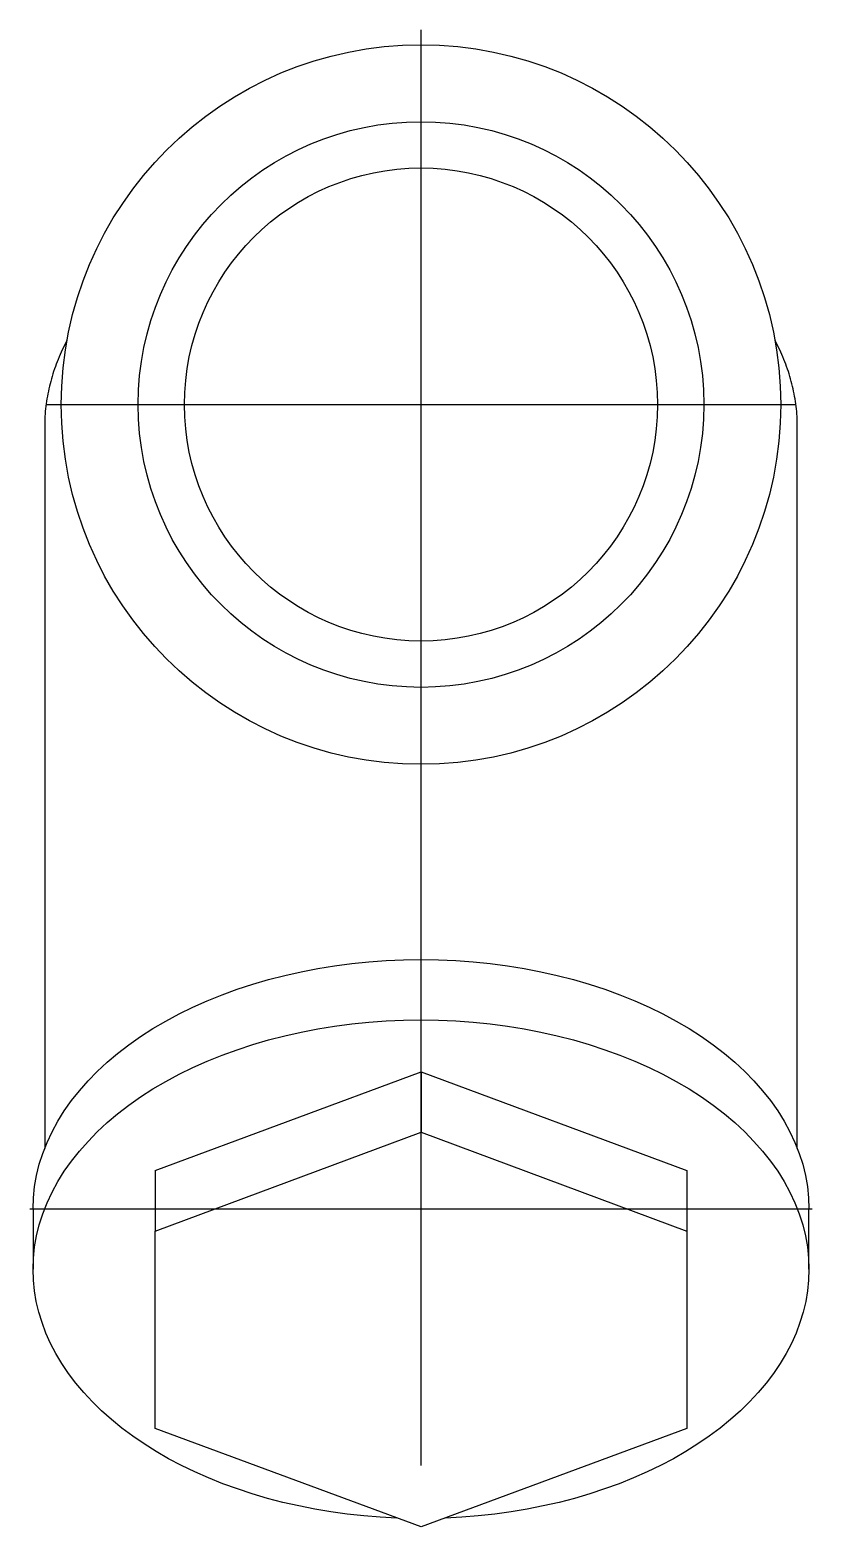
# Model space of a CAD drawing. Extents: x -3.1 to 3.1, y -9 to 3.
import ezdxf

# ---------------------------------------------------------------- set-up
doc = ezdxf.new("R2010")
doc.units = 0
doc.layers.get('0').update_dxf_attribs({"linetype": 'CONTINUOUS'})

msp = doc.modelspace()

# ---------------------------------------------------------------- linework, layer by layer
at = {"color": 0, "linetype": 'CONTINUOUS'}
for p, q in [((0, -8.478), (0, 2.993)), ((-2.839, 0.494), (-2.848, 0.475)), ((-2.829, 0.513), (-2.839, 0.494)), ((2.839, 0.494), (2.829, 0.513)), ((2.848, 0.475), (2.839, 0.494)), ((-2.9, 0.361), (-2.908, 0.342)), ((-2.892, 0.38), (-2.9, 0.361)), ((-2.884, 0.399), (-2.892, 0.38)), ((-2.875, 0.418), (-2.884, 0.399)), ((-2.867, 0.437), (-2.875, 0.418)), ((-2.858, 0.456), (-2.867, 0.437)), ((-2.848, 0.475), (-2.858, 0.456)), ((2.858, 0.456), (2.848, 0.475)), ((2.867, 0.437), (2.858, 0.456)), ((2.875, 0.418), (2.867, 0.437)), ((2.884, 0.399), (2.875, 0.418)), ((2.892, 0.38), (2.884, 0.399)), ((2.9, 0.361), (2.892, 0.38)), ((2.908, 0.342), (2.9, 0.361)), ((-2.942, 0.244), (-2.948, 0.225)), ((-2.936, 0.264), (-2.942, 0.244)), ((-2.929, 0.284), (-2.936, 0.264)), ((-2.922, 0.303), (-2.929, 0.284)), ((-2.915, 0.322), (-2.922, 0.303)), ((-2.908, 0.342), (-2.915, 0.322)), ((2.915, 0.322), (2.908, 0.342)), ((2.922, 0.303), (2.915, 0.322)), ((2.929, 0.283), (2.922, 0.303)), ((2.936, 0.264), (2.929, 0.283)), ((2.942, 0.244), (2.936, 0.264)), ((2.948, 0.225), (2.942, 0.244)), ((-2.974, 0.126), (-2.978, 0.106)), ((-2.969, 0.146), (-2.974, 0.126)), ((-2.964, 0.166), (-2.969, 0.146)), ((-2.959, 0.185), (-2.964, 0.166)), ((-2.954, 0.205), (-2.959, 0.185)), ((-2.948, 0.225), (-2.954, 0.205)), ((2.954, 0.205), (2.948, 0.225)), ((2.959, 0.185), (2.954, 0.205)), ((2.964, 0.165), (2.959, 0.185)), ((2.969, 0.145), (2.964, 0.165)), ((2.974, 0.126), (2.969, 0.145)), ((2.978, 0.106), (2.974, 0.126)), ((-2.995, 0.006), (-2.997, -0.014)), ((-2.992, 0.026), (-2.995, 0.006)), ((-2.993, 0), (2.993, 0)), ((-2.989, 0.046), (-2.992, 0.026)), ((-2.986, 0.066), (-2.989, 0.046)), ((-2.982, 0.086), (-2.986, 0.066)), ((-2.978, 0.106), (-2.982, 0.086)), ((2.982, 0.086), (2.978, 0.106)), ((2.986, 0.065), (2.982, 0.086)), ((2.989, 0.045), (2.986, 0.065)), ((2.992, 0.025), (2.989, 0.045)), ((2.995, 0.005), (2.992, 0.025)), ((2.998, -0.015), (2.995, 0.005)), ((-3.005, -0.095), (-3.006, -0.115)), ((-3.006, -0.115), (-3.006, -0.136)), ((-3.003, -0.075), (-3.005, -0.095)), ((-3.002, -0.054), (-3.003, -0.075)), ((-3, -0.034), (-3.002, -0.054)), ((-2.997, -0.014), (-3, -0.034)), ((3, -0.035), (2.998, -0.015)), ((3.002, -0.055), (3, -0.035)), ((3.003, -0.075), (3.002, -0.055)), ((3.005, -0.095), (3.003, -0.075)), ((3.006, -0.116), (3.005, -0.095)), ((3.006, -0.136), (3.006, -0.116)), ((-3.006, -0.136), (-3.007, -0.156)), ((-3.007, -0.156), (-3.007, -0.176)), ((-3.007, -0.176), (-3.007, -5.945)), ((3.007, -0.156), (3.006, -0.136)), ((3.007, -0.176), (3.007, -0.156)), ((3.007, -5.945), (3.007, -0.176)), ((-1.089, -4.561), (-0.958, -4.532)), ((-0.958, -4.532), (-0.825, -4.506)), ((-0.825, -4.506), (-0.69, -4.484)), ((-0.69, -4.484), (-0.554, -4.466)), ((-0.554, -4.466), (-0.416, -4.452)), ((-0.416, -4.452), (-0.278, -4.442)), ((-0.278, -4.442), (-0.139, -4.436)), ((-0.139, -4.436), (0, -4.434)), ((0, -4.434), (0.139, -4.436)), ((0.139, -4.436), (0.278, -4.442)), ((0.278, -4.442), (0.416, -4.452)), ((0.416, -4.452), (0.554, -4.466)), ((0.554, -4.466), (0.69, -4.484)), ((0.69, -4.484), (0.825, -4.506)), ((0.825, -4.506), (0.958, -4.532)), ((0.958, -4.532), (1.089, -4.561)), ((-1.469, -4.672), (-1.345, -4.632)), ((-1.345, -4.632), (-1.218, -4.595)), ((-1.218, -4.595), (-1.089, -4.561)), ((1.089, -4.561), (1.218, -4.595)), ((1.218, -4.595), (1.345, -4.632)), ((1.345, -4.632), (1.469, -4.672)), ((-1.822, -4.815), (-1.708, -4.764)), ((-1.708, -4.764), (-1.59, -4.716)), ((-1.59, -4.716), (-1.469, -4.672)), ((1.469, -4.672), (1.59, -4.716)), ((1.59, -4.716), (1.708, -4.764)), ((1.708, -4.764), (1.822, -4.815)), ((-2.04, -4.926), (-1.933, -4.869)), ((-1.933, -4.869), (-1.822, -4.815)), ((1.822, -4.815), (1.933, -4.869)), ((1.933, -4.869), (2.04, -4.926)), ((-2.241, -5.05), (-2.142, -4.987)), ((-2.142, -4.987), (-2.04, -4.926)), ((-1.089, -5.044), (-0.958, -5.015)), ((-0.958, -5.015), (-0.825, -4.989)), ((-0.825, -4.989), (-0.69, -4.967)), ((-0.69, -4.967), (-0.554, -4.949)), ((-0.554, -4.949), (-0.416, -4.935)), ((-0.416, -4.935), (-0.278, -4.925)), ((-0.278, -4.925), (-0.139, -4.919)), ((-0.139, -4.919), (0, -4.917)), ((0, -4.917), (0.139, -4.919)), ((0.139, -4.919), (0.278, -4.925)), ((0.278, -4.925), (0.416, -4.935)), ((0.416, -4.935), (0.554, -4.949)), ((0.554, -4.949), (0.69, -4.967)), ((0.69, -4.967), (0.825, -4.989)), ((0.825, -4.989), (0.958, -5.015)), ((0.958, -5.015), (1.089, -5.044)), ((2.04, -4.926), (2.142, -4.987)), ((2.142, -4.987), (2.241, -5.05)), ((-2.424, -5.185), (-2.335, -5.116)), ((-2.335, -5.116), (-2.241, -5.05)), ((-1.469, -5.155), (-1.345, -5.114)), ((-1.345, -5.114), (-1.218, -5.077)), ((-1.218, -5.077), (-1.089, -5.044)), ((1.089, -5.044), (1.218, -5.077)), ((1.218, -5.077), (1.345, -5.114)), ((1.345, -5.114), (1.469, -5.155)), ((2.241, -5.05), (2.335, -5.116)), ((2.335, -5.116), (2.424, -5.185)), ((-2.587, -5.329), (-2.508, -5.256)), ((-2.508, -5.256), (-2.424, -5.185)), ((-1.822, -5.298), (-1.708, -5.247)), ((-1.708, -5.247), (-1.59, -5.199)), ((-1.59, -5.199), (-1.469, -5.155)), ((1.469, -5.155), (1.59, -5.199)), ((1.59, -5.199), (1.708, -5.247)), ((1.708, -5.247), (1.822, -5.298)), ((2.424, -5.185), (2.508, -5.256)), ((2.508, -5.256), (2.587, -5.329)), ((-2.661, -5.405), (-2.587, -5.329)), ((-2.125, -6.121), (0, -5.332)), ((-2.04, -5.409), (-1.933, -5.352)), ((-1.933, -5.352), (-1.822, -5.298)), ((0, -5.332), (0, -5.815)), ((0, -5.332), (2.125, -6.121)), ((1.822, -5.298), (1.933, -5.352)), ((1.933, -5.352), (2.04, -5.409)), ((2.587, -5.329), (2.661, -5.405)), ((-2.793, -5.562), (-2.73, -5.483)), ((-2.73, -5.483), (-2.661, -5.405)), ((-2.241, -5.533), (-2.142, -5.469)), ((-2.142, -5.469), (-2.04, -5.409)), ((2.04, -5.409), (2.142, -5.469)), ((2.142, -5.469), (2.241, -5.533)), ((2.661, -5.405), (2.73, -5.483)), ((2.73, -5.483), (2.793, -5.562)), ((-2.851, -5.644), (-2.793, -5.562)), ((-2.424, -5.667), (-2.335, -5.599)), ((-2.335, -5.599), (-2.241, -5.533)), ((2.241, -5.533), (2.335, -5.599)), ((2.335, -5.599), (2.424, -5.667)), ((2.793, -5.562), (2.851, -5.644)), ((-2.948, -5.811), (-2.902, -5.727)), ((-2.902, -5.727), (-2.851, -5.644)), ((-2.587, -5.812), (-2.508, -5.738)), ((-2.508, -5.738), (-2.424, -5.667)), ((2.424, -5.667), (2.508, -5.738)), ((2.508, -5.738), (2.587, -5.812)), ((2.851, -5.644), (2.902, -5.727)), ((2.902, -5.727), (2.948, -5.811)), ((-2.988, -5.897), (-2.948, -5.811)), ((-2.661, -5.888), (-2.587, -5.812)), ((-2.125, -6.604), (0, -5.815)), ((0, -5.815), (2.125, -6.604)), ((2.587, -5.812), (2.661, -5.888)), ((2.948, -5.811), (2.988, -5.897)), ((-3.022, -5.984), (-2.988, -5.897)), ((-2.793, -6.045), (-2.73, -5.965)), ((-2.73, -5.965), (-2.661, -5.888)), ((2.661, -5.888), (2.73, -5.965)), ((2.73, -5.965), (2.793, -6.045)), ((2.988, -5.897), (3.022, -5.984)), ((-3.072, -6.16), (-3.05, -6.071)), ((-3.05, -6.071), (-3.022, -5.984)), ((-2.851, -6.126), (-2.793, -6.045)), ((2.793, -6.045), (2.851, -6.126)), ((3.022, -5.984), (3.05, -6.071)), ((3.05, -6.071), (3.072, -6.16)), ((-3.088, -6.248), (-3.072, -6.16)), ((-2.948, -6.294), (-2.902, -6.209)), ((-2.902, -6.209), (-2.851, -6.126)), ((-2.125, -6.121), (-2.125, -6.604)), ((2.125, -6.121), (2.125, -6.604)), ((2.851, -6.126), (2.902, -6.209)), ((2.902, -6.209), (2.948, -6.294)), ((3.072, -6.16), (3.088, -6.248)), ((-3.1, -6.427), (-3.097, -6.338)), ((-3.097, -6.338), (-3.088, -6.248)), ((-2.988, -6.38), (-2.948, -6.294)), ((2.948, -6.294), (2.988, -6.38)), ((3.088, -6.248), (3.097, -6.338)), ((3.097, -6.338), (3.1, -6.427)), ((-3.125, -6.427), (3.125, -6.427)), ((-3.1, -6.427), (-3.1, -6.91)), ((-3.022, -6.466), (-2.988, -6.38)), ((2.988, -6.38), (3.022, -6.466)), ((3.1, -6.91), (3.1, -6.427)), ((-3.072, -6.642), (-3.05, -6.554)), ((-3.05, -6.554), (-3.022, -6.466)), ((3.022, -6.466), (3.05, -6.554)), ((3.05, -6.554), (3.072, -6.642)), ((-3.088, -6.731), (-3.072, -6.642)), ((-2.125, -8.181), (-2.125, -6.604)), ((2.125, -6.604), (2.125, -8.181)), ((3.072, -6.642), (3.088, -6.731)), ((-3.097, -6.82), (-3.088, -6.731)), ((3.088, -6.731), (3.097, -6.82)), ((-3.1, -6.91), (-3.097, -6.82)), ((-3.097, -6.996), (-3.1, -6.91)), ((3.097, -6.82), (3.1, -6.91)), ((3.1, -6.91), (3.097, -6.996)), ((-3.088, -7.081), (-3.097, -6.996)), ((3.097, -6.996), (3.088, -7.081)), ((-3.074, -7.167), (-3.088, -7.081)), ((-3.054, -7.252), (-3.074, -7.167)), ((3.074, -7.167), (3.054, -7.252)), ((3.088, -7.081), (3.074, -7.167)), ((-3.028, -7.336), (-3.054, -7.252)), ((3.054, -7.252), (3.028, -7.336)), ((-2.997, -7.419), (-3.028, -7.336)), ((3.028, -7.336), (2.997, -7.419)), ((-2.96, -7.502), (-2.997, -7.419)), ((-2.917, -7.583), (-2.96, -7.502)), ((2.96, -7.502), (2.917, -7.583)), ((2.997, -7.419), (2.96, -7.502)), ((-2.87, -7.663), (-2.917, -7.583)), ((2.917, -7.583), (2.87, -7.663)), ((-2.816, -7.742), (-2.87, -7.663)), ((-2.758, -7.82), (-2.816, -7.742)), ((2.816, -7.742), (2.758, -7.82)), ((2.87, -7.663), (2.816, -7.742)), ((-2.694, -7.895), (-2.758, -7.82)), ((-2.626, -7.969), (-2.694, -7.895)), ((2.694, -7.895), (2.626, -7.969)), ((2.758, -7.82), (2.694, -7.895)), ((-2.552, -8.041), (-2.626, -7.969)), ((2.626, -7.969), (2.552, -8.041)), ((-2.474, -8.11), (-2.552, -8.041)), ((-2.391, -8.178), (-2.474, -8.11)), ((2.474, -8.11), (2.391, -8.178)), ((2.552, -8.041), (2.474, -8.11)), ((-2.304, -8.243), (-2.391, -8.178)), ((-2.213, -8.305), (-2.304, -8.243)), ((0, -8.969), (-2.125, -8.181)), ((2.125, -8.181), (0, -8.969)), ((2.304, -8.243), (2.213, -8.305)), ((2.391, -8.178), (2.304, -8.243)), ((-2.117, -8.365), (-2.213, -8.305)), ((-2.017, -8.423), (-2.117, -8.365)), ((2.117, -8.365), (2.017, -8.423)), ((2.213, -8.305), (2.117, -8.365)), ((-1.914, -8.477), (-2.017, -8.423)), ((-1.807, -8.529), (-1.914, -8.477)), ((1.914, -8.477), (1.807, -8.529)), ((2.017, -8.423), (1.914, -8.477)), ((-1.697, -8.577), (-1.807, -8.529)), ((-1.584, -8.623), (-1.697, -8.577)), ((1.697, -8.577), (1.584, -8.623)), ((1.807, -8.529), (1.697, -8.577)), ((-1.467, -8.665), (-1.584, -8.623)), ((-1.348, -8.704), (-1.467, -8.665)), ((-1.227, -8.74), (-1.348, -8.704)), ((1.348, -8.704), (1.227, -8.74)), ((1.467, -8.665), (1.348, -8.704)), ((1.584, -8.623), (1.467, -8.665)), ((-1.103, -8.772), (-1.227, -8.74)), ((-0.977, -8.801), (-1.103, -8.772)), ((-0.849, -8.826), (-0.977, -8.801)), ((-0.72, -8.848), (-0.849, -8.826)), ((-0.589, -8.866), (-0.72, -8.848)), ((0.72, -8.848), (0.589, -8.866)), ((0.849, -8.826), (0.72, -8.848)), ((0.977, -8.801), (0.849, -8.826)), ((1.103, -8.772), (0.977, -8.801)), ((1.227, -8.74), (1.103, -8.772)), ((-0.458, -8.88), (-0.589, -8.866)), ((-0.325, -8.891), (-0.458, -8.88)), ((-0.192, -8.898), (-0.325, -8.891)), ((0.325, -8.891), (0.192, -8.898)), ((0.458, -8.88), (0.325, -8.891)), ((0.589, -8.866), (0.458, -8.88))]:
    msp.add_line(p, q, dxfattribs=at)
for radius in [2.875, 2.26, 1.89]:
    msp.add_circle((0, 0), radius, dxfattribs=at)

doc.saveas('drawing.dxf')
